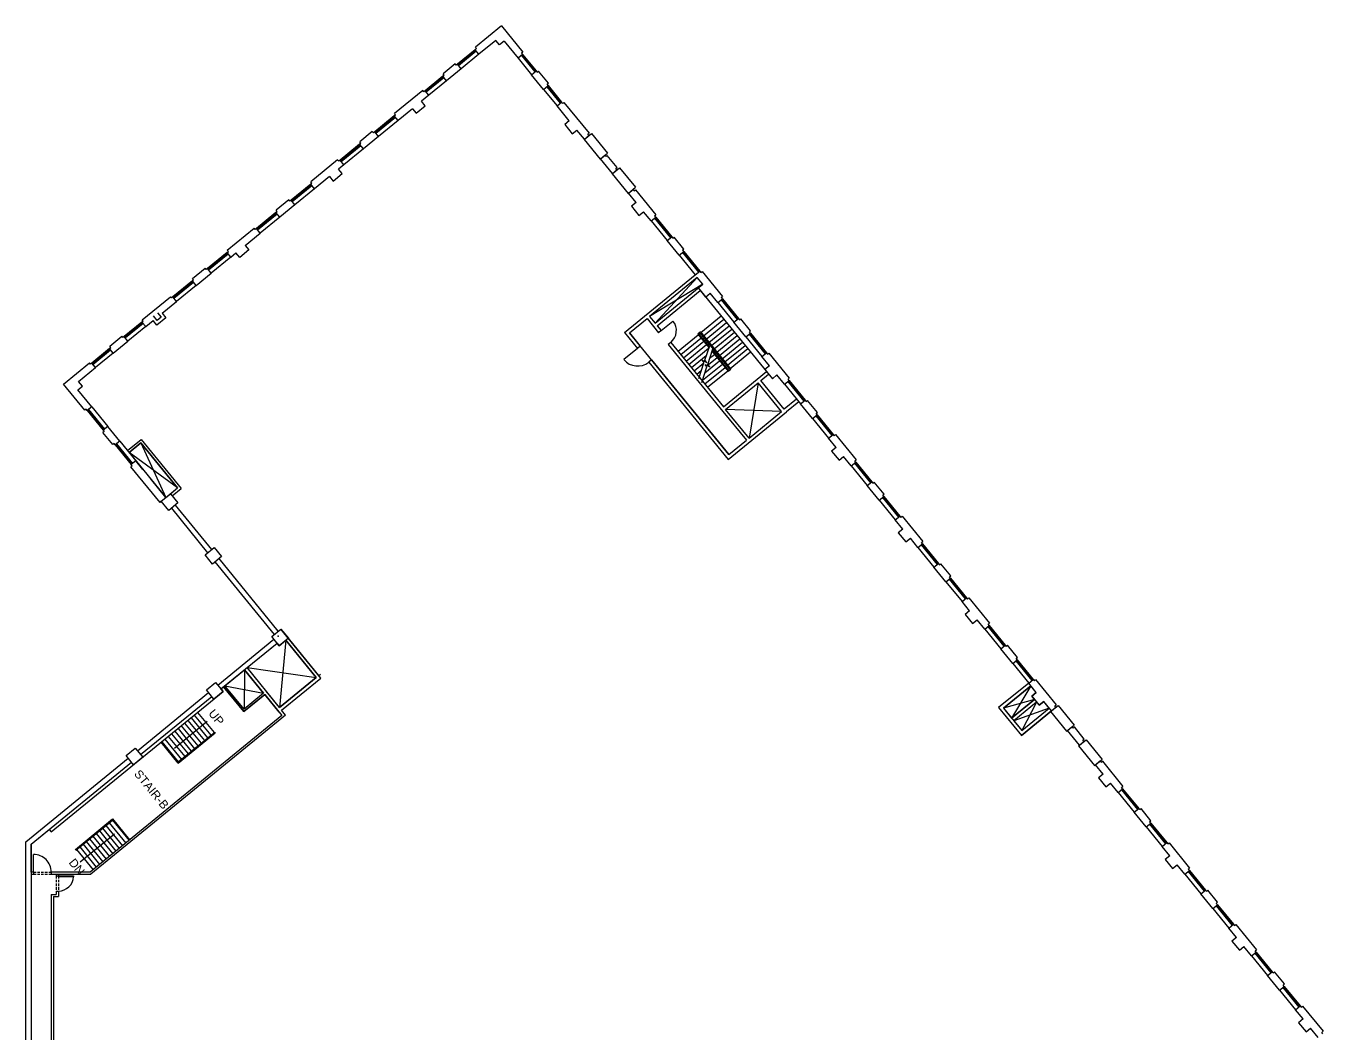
# Model space of a CAD drawing. Header units: inches. Extents: x -858 to 3182, y -300 to 4549.
# Drawn here: x -672 to 2404, y 2161 to 4549 of the extents above; entities that cross this region are included whole.
import ezdxf

# ---------------------------------------------------------------- set-up
doc = ezdxf.new("R2010")
doc.units = ezdxf.units.IN
doc.header["$LTSCALE"] = 48
doc.header["$MEASUREMENT"] = 0
doc.linetypes.add('HIDDEN2', pattern=[0.1875, 0.125, -0.0625])
for name, color, linetype in [('A-DOOR', 1, 'Continuous'), ('A-ELE', 8, 'Continuous'), ('A-EXT', 5, 'Continuous'), ('A-FLOR-STAIRS', 8, 'Continuous'), ('A-hdr', 9, 'HIDDEN2'), ('A-PAR', 6, 'Continuous'), ('A-ROF', 6, 'Continuous'), ('A-WIN', 1, 'Continuous'), ('ag-sft', 4, 'Continuous')]:
    doc.layers.add(name, color=color, linetype=linetype)
doc.styles.add('NORMAL', font='arial.ttf')

# ---------------------------------------------------------------- blocks, each defined once
blk = doc.blocks.new('x-dor36')
blk.add_lwpolyline([(2, 36), (2, 0), (0, 0), (0, 36)], close=True)
at = {"color": 8}
blk.add_arc((-0.1, 0), 36.1, 0.0689, 86.658, dxfattribs=at)

msp = doc.modelspace()

# ---------------------------------------------------------------- linework, layer by layer
at = {"layer": 'A-DOOR'}
msp.add_line((778.4, 3784.5), (745.9, 3757.9), dxfattribs=at)
at = {"layer": 'A-DOOR', "linetype": 'Continuous'}
msp.add_line((-654, 2542.8), (-654, 2584.8), dxfattribs=at)
at = {"layer": 'A-DOOR'}
msp.add_arc((778.4, 3784.5), 42, 219.26, 309.26, dxfattribs=at)
at = {"layer": 'A-DOOR', "linetype": 'Continuous'}
msp.add_arc((-654, 2542.8), 42, 0.0003, 90.0006, dxfattribs=at)
at = {"layer": 'A-ELE'}
for p, q in [((920, 3952.5), (819.9, 3844.3)), ((933, 3936.7), (806.9, 3860.1)), ((1064.4, 3703.1), (1042.7, 3571.7)), ((1120.1, 3635), (987, 3639.9)), ((-312.3, 3453.5), (-427.5, 3537.5)), ((-399.7, 3560.3), (-340.2, 3430.7)), ((-55.9, 3092.3), (-70.5, 2933.1)), ((-153.9, 3022.5), (-154.7, 2928.8)), ((-108.3, 2966.8), (-153.9, 3022.5)), ((-147.7, 3027.6), (16.3, 3004)), ((-200.3, 2984.6), (-108.3, 2966.8)), ((1711, 2984.7), (1665.3, 2907.9)), ((1719.5, 2952.2), (1646, 2931.5)), ((1754.7, 2931.3), (1670.4, 2901.7)), ((1724.6, 2946), (1689.7, 2878.1))]:
    msp.add_line(p, q, dxfattribs=at)
at = {"layer": 'A-EXT'}
for p, q in [((455.9, 4548.8), (393.9, 4498.2)), ((455.9, 4548.8), (506.5, 4486.9)), ((393.3, 4492.6), (351.3, 4458.3)), ((393.3, 4492.6), (396.4, 4495.1)), ((402.2, 4481.7), (393.3, 4492.6)), ((396.4, 4495.1), (393.9, 4498.2)), ((442.5, 4514.7), (402.2, 4481.7)), ((451.3, 4503.8), (442.5, 4514.7)), ((462.2, 4512.7), (451.3, 4503.8)), ((462.2, 4512.7), (495.1, 4472.4)), ((402.2, 4481.7), (360.2, 4447.4)), ((505.9, 4481.3), (495.1, 4472.4)), ((495.1, 4472.4), (527, 4433.3)), ((506.5, 4486.9), (503.4, 4484.4)), ((503.4, 4484.4), (505.9, 4481.3)), ((505.9, 4481.3), (537.9, 4442.2)), ((316.5, 4429.8), (274.5, 4395.4)), ((316.5, 4429.8), (319.6, 4432.3)), ((325.4, 4418.9), (316.5, 4429.8)), ((345.7, 4458.8), (317.1, 4435.4)), ((319.6, 4432.3), (317.1, 4435.4)), ((360.2, 4447.4), (325.4, 4418.9)), ((348.2, 4455.7), (345.7, 4458.8)), ((351.3, 4458.3), (348.2, 4455.7)), ((360.2, 4447.4), (351.3, 4458.3)), ((527, 4433.3), (537.9, 4442.2)), ((555.5, 4398.5), (527, 4433.3)), ((537.9, 4442.2), (540.4, 4439.1)), ((540.4, 4439.1), (543.5, 4441.6)), ((566.9, 4413), (543.5, 4441.6)), ((325.4, 4418.9), (283.4, 4384.6)), ((555.5, 4398.5), (566.3, 4407.4)), ((563.8, 4410.5), (566.9, 4413)), ((566.3, 4407.4), (563.8, 4410.5)), ((566.3, 4407.4), (598.3, 4368.3)), ((268.9, 4396), (202.1, 4341.4)), ((283.4, 4384.6), (265.9, 4370.4)), ((274.8, 4359.5), (265.9, 4370.4)), ((271.4, 4392.9), (268.9, 4396)), ((274.5, 4395.4), (271.4, 4392.9)), ((283.4, 4384.6), (274.5, 4395.4)), ((555.5, 4398.5), (587.4, 4359.4)), ((587.4, 4359.4), (598.3, 4368.3)), ((598.3, 4368.3), (600.8, 4365.2)), ((201.5, 4335.8), (204.6, 4338.3)), ((204.6, 4338.3), (202.1, 4341.4)), ((244.3, 4352.6), (210.4, 4325)), ((244.3, 4352.6), (253.1, 4341.8)), ((253.1, 4341.8), (274.8, 4359.5)), ((616.5, 4323.8), (587.4, 4359.4)), ((600.8, 4365.2), (603.9, 4367.7)), ((603.9, 4367.7), (663.7, 4294.5)), ((201.5, 4335.8), (155.1, 4297.8)), ((210.4, 4325), (163.9, 4287)), ((210.4, 4325), (201.5, 4335.8)), ((616.5, 4323.8), (605.7, 4314.9)), ((605.7, 4314.9), (623.4, 4293.3)), ((149.4, 4298.4), (119.8, 4274.2)), ((163.9, 4287), (128.1, 4257.7)), ((152, 4295.3), (149.4, 4298.4)), ((155.1, 4297.8), (152, 4295.3)), ((163.9, 4287), (155.1, 4297.8)), ((623.4, 4293.3), (634.3, 4302.1)), ((652.3, 4280.1), (634.3, 4302.1)), ((651.5, 4279.4), (669.5, 4294.1)), ((651.5, 4279.4), (689.5, 4233)), ((652.3, 4280.1), (663.1, 4288.9)), ((652.3, 4280.1), (663.1, 4288.9)), ((660.6, 4292), (663.7, 4294.5)), ((663.1, 4288.9), (660.6, 4292)), ((669.5, 4294.1), (707.4, 4247.6)), ((119.3, 4268.6), (72.8, 4230.6)), ((128.1, 4257.7), (81.7, 4219.8)), ((119.3, 4268.6), (122.4, 4271.1)), ((128.1, 4257.7), (119.3, 4268.6)), ((122.4, 4271.1), (119.8, 4274.2)), ((689.5, 4233), (707.4, 4247.6)), ((67.2, 4231.2), (3.8, 4179.3)), ((69.7, 4228.1), (67.2, 4231.2)), ((81.7, 4219.8), (69.3, 4209.6)), ((72.8, 4230.6), (69.7, 4228.1)), ((81.7, 4219.8), (72.8, 4230.6)), ((690.3, 4233.6), (701.1, 4242.5)), ((690.3, 4233.6), (701.1, 4242.5)), ((718.7, 4198.8), (690.3, 4233.6)), ((701.1, 4242.5), (703.6, 4239.4)), ((703.6, 4239.4), (706.7, 4241.9)), ((730.2, 4213.2), (706.7, 4241.9)), ((47.6, 4191.9), (12.1, 4162.9)), ((47.6, 4191.9), (56.4, 4181.1)), ((56.4, 4181.1), (78.1, 4198.8)), ((78.1, 4198.8), (69.3, 4209.6)), ((718, 4198.1), (735.9, 4212.8)), ((718, 4198.1), (755.9, 4151.7)), ((718.7, 4198.8), (729.6, 4207.6)), ((718.7, 4198.8), (729.6, 4207.6)), ((727.1, 4210.7), (730.2, 4213.2)), ((729.6, 4207.6), (727.1, 4210.7)), ((735.9, 4212.8), (773.9, 4166.3)), ((3.2, 4173.7), (-43.2, 4135.7)), ((12.1, 4162.9), (-34.4, 4124.9)), ((3.2, 4173.7), (6.3, 4176.2)), ((12.1, 4162.9), (3.2, 4173.7)), ((6.3, 4176.2), (3.8, 4179.3)), ((755.9, 4151.7), (773.9, 4166.3)), ((756.7, 4152.3), (767.6, 4161.2)), ((756.7, 4152.3), (767.6, 4161.2)), ((767.6, 4161.2), (770.1, 4158.1)), ((770.1, 4158.1), (773.2, 4160.6)), ((773.2, 4160.6), (821.9, 4101)), ((-48.9, 4136.3), (-78.5, 4112.1)), ((-34.4, 4124.9), (-70.2, 4095.6)), ((-46.3, 4133.2), (-48.9, 4136.3)), ((-43.2, 4135.7), (-46.3, 4133.2)), ((-34.4, 4124.9), (-43.2, 4135.7)), ((774.8, 4130.2), (756.7, 4152.3)), ((774.8, 4130.2), (763.9, 4121.4)), ((-79.1, 4106.5), (-125.5, 4068.5)), ((-70.2, 4095.6), (-116.7, 4057.7)), ((-79.1, 4106.5), (-76, 4109)), ((-70.2, 4095.6), (-79.1, 4106.5)), ((-76, 4109), (-78.5, 4112.1)), ((763.9, 4121.4), (781.6, 4099.7)), ((781.6, 4099.7), (792.5, 4108.5)), ((810.5, 4086.5), (792.5, 4108.5)), ((810.5, 4086.5), (821.4, 4095.3)), ((818.8, 4098.4), (821.9, 4101)), ((821.4, 4095.3), (818.8, 4098.4)), ((821.4, 4095.3), (859.3, 4048.9)), ((-194.5, 4017.3), (-131.1, 4069.1)), ((-128.6, 4066), (-131.1, 4069.1)), ((-125.5, 4068.5), (-128.6, 4066)), ((-116.7, 4057.7), (-125.5, 4068.5)), ((810.5, 4086.5), (848.5, 4040)), ((-152.2, 4028.6), (-116.7, 4057.7)), ((848.5, 4040), (859.3, 4048.9)), ((877, 4005.2), (848.5, 4040)), ((859.3, 4048.9), (861.9, 4045.8)), ((861.9, 4045.8), (865, 4048.3)), ((888.4, 4019.7), (865, 4048.3)), ((-195.1, 4011.6), (-241.6, 3973.7)), ((-186.2, 4000.8), (-232.7, 3962.8)), ((-195.1, 4011.6), (-192, 4014.2)), ((-186.2, 4000.8), (-195.1, 4011.6)), ((-192, 4014.2), (-194.5, 4017.3)), ((-186.2, 4000.8), (-173.9, 4010.9)), ((-165, 4000.1), (-173.9, 4010.9)), ((-143.3, 4017.8), (-165, 4000.1)), ((-152.2, 4028.6), (-143.3, 4017.8)), ((877, 4005.2), (887.8, 4014)), ((877, 4005.2), (914.9, 3958.7)), ((885.3, 4017.1), (888.4, 4019.7)), ((887.8, 4014), (885.3, 4017.1)), ((887.8, 4014), (925.8, 3967.6)), ((-276.8, 3950), (-247.2, 3974.2)), ((-244.7, 3971.1), (-247.2, 3974.2)), ((-241.6, 3973.7), (-244.7, 3971.1)), ((-232.7, 3962.8), (-241.6, 3973.7)), ((-277.4, 3944.4), (-323.8, 3906.4)), ((-277.4, 3944.4), (-274.3, 3946.9)), ((-268.5, 3933.6), (-277.4, 3944.4)), ((-274.3, 3946.9), (-276.8, 3950)), ((-268.5, 3933.6), (-232.7, 3962.8)), ((747.7, 3822), (914.9, 3958.7)), ((914.9, 3958.7), (925.8, 3967.6)), ((925.8, 3967.6), (928.3, 3964.5)), ((928.3, 3964.5), (931.4, 3967)), ((931.4, 3967), (980.1, 3907.4)), ((-396.2, 3852.4), (-329.5, 3907)), ((-326.9, 3903.9), (-329.5, 3907)), ((-268.5, 3933.6), (-315, 3895.6)), ((825, 3838.1), (927.2, 3921.6)), ((933, 3936.7), (922.1, 3927.8)), ((922.1, 3927.8), (939.8, 3906.1)), ((922.1, 3927.8), (1084.1, 3729.6)), ((939.8, 3906.1), (950.7, 3915)), ((968.7, 3892.9), (950.7, 3915)), ((977, 3904.9), (980.1, 3907.4)), ((-348.8, 3867.9), (-315, 3895.6)), ((-323.8, 3906.4), (-326.9, 3903.9)), ((-315, 3895.6), (-323.8, 3906.4)), ((968.7, 3892.9), (979.6, 3901.8)), ((968.7, 3892.9), (1006.7, 3846.5)), ((979.6, 3901.8), (977, 3904.9)), ((979.6, 3901.8), (1017.5, 3855.3)), ((-396.8, 3846.8), (-438.8, 3812.4)), ((-396.8, 3846.8), (-393.7, 3849.3)), ((-387.9, 3835.9), (-396.8, 3846.8)), ((-393.7, 3849.3), (-396.2, 3852.4)), ((-387.9, 3835.9), (-370.5, 3850.2)), ((-361.7, 3839.3), (-370.5, 3850.2)), ((-360.5, 3850.6), (-369.4, 3861.4)), ((-340, 3857.1), (-361.7, 3839.3)), ((-351.2, 3858.2), (-360.5, 3850.6)), ((-360.1, 3869), (-351.2, 3858.2)), ((-348.8, 3867.9), (-340, 3857.1)), ((758.9, 3820.9), (800.8, 3855.1)), ((800.8, 3855.1), (828.3, 3821.4)), ((834.5, 3826.5), (862.3, 3849.2)), ((1006.7, 3846.5), (1017.5, 3855.3)), ((1035.2, 3811.6), (1006.7, 3846.5)), ((1017.5, 3855.3), (1020.1, 3852.2)), ((1020.1, 3852.2), (1023.2, 3854.7)), ((1046.6, 3826.1), (1023.2, 3854.7)), ((-387.9, 3835.9), (-430, 3801.6)), ((747.7, 3822), (778.4, 3784.5)), ((758.9, 3820.9), (784.6, 3789.5)), ((994.7, 3532.5), (758.9, 3820.9)), ((825, 3838.1), (834.5, 3826.5)), ((834.5, 3826.5), (828.3, 3821.4)), ((1035.2, 3811.6), (1046, 3820.5)), ((1043.5, 3823.6), (1046.6, 3826.1)), ((1046, 3820.5), (1043.5, 3823.6)), ((1046, 3820.5), (1084, 3774)), ((-473.7, 3784), (-515.7, 3749.6)), ((-473.7, 3784), (-470.6, 3786.5)), ((-464.8, 3773.1), (-473.7, 3784)), ((-473.1, 3789.6), (-444.4, 3813)), ((-470.6, 3786.5), (-473.1, 3789.6)), ((-464.8, 3773.1), (-430, 3801.6)), ((-441.9, 3809.9), (-444.4, 3813)), ((-438.8, 3812.4), (-441.9, 3809.9)), ((-430, 3801.6), (-438.8, 3812.4)), ((784.6, 3789.5), (778.4, 3784.5)), ((857.3, 3798.6), (851.1, 3793.5)), ((851.1, 3793.5), (980.8, 3634.8)), ((857.3, 3798.6), (981.9, 3646)), ((1035.2, 3811.6), (1073.1, 3765.2)), ((-464.8, 3773.1), (-506.8, 3738.8)), ((811.2, 3757), (805, 3752)), ((811.2, 3757), (994.7, 3532.5)), ((1073.1, 3765.2), (1084, 3774)), ((1091.2, 3743.1), (1073.1, 3765.2)), ((1084, 3774), (1086.5, 3770.9)), ((1086.5, 3770.9), (1089.6, 3773.4)), ((1089.6, 3773.4), (1138.3, 3713.8)), ((-583.2, 3699.6), (-521.3, 3750.2)), ((-547.1, 3705.9), (-506.8, 3738.8)), ((-518.8, 3747.1), (-521.3, 3750.2)), ((-515.7, 3749.6), (-518.8, 3747.1)), ((-506.8, 3738.8), (-515.7, 3749.6)), ((805, 3752), (993.5, 3521.2)), ((981.9, 3646), (1084.1, 3729.6)), ((1070.6, 3708.2), (1089.2, 3723.4)), ((1091.2, 3743.1), (1080.3, 3734.2)), ((1080.3, 3734.2), (1098.1, 3712.5)), ((-532.6, 3637.6), (-583.2, 3699.6)), ((-549, 3686.2), (-538.2, 3695)), ((-538.2, 3695), (-547.1, 3705.9)), ((987, 3639.9), (1064.4, 3703.1)), ((1120.1, 3635), (1064.4, 3703.1)), ((1126.3, 3640.1), (1070.6, 3708.2)), ((1098.1, 3712.5), (1108.9, 3721.4)), ((1126.9, 3699.3), (1108.9, 3721.4)), ((1126.9, 3699.3), (1137.8, 3708.2)), ((1126.9, 3699.3), (1164.9, 3652.9)), ((1135.2, 3711.3), (1138.3, 3713.8)), ((1137.8, 3708.2), (1135.2, 3711.3)), ((1137.8, 3708.2), (1175.7, 3661.7)), ((-516.1, 3645.9), (-549, 3686.2)), ((1155.7, 3664.1), (1126.3, 3640.1)), ((1164.9, 3652.9), (1175.7, 3661.7)), ((1175.7, 3661.7), (1178.3, 3658.6)), ((1178.3, 3658.6), (1181.4, 3661.2)), ((1204.8, 3632.5), (1181.4, 3661.2)), ((-529.5, 3640.2), (-532.6, 3637.6)), ((-527, 3637.1), (-529.5, 3640.2)), ((-516.1, 3645.9), (-527, 3637.1)), ((-516.1, 3645.9), (-527, 3637.1)), ((-527, 3637.1), (-489, 3590.6)), ((-516.1, 3645.9), (-478.2, 3599.5)), ((980.8, 3634.8), (1036.5, 3566.7)), ((1042.7, 3571.7), (987, 3639.9)), ((993.5, 3521.2), (1131.4, 3633.9)), ((1042.7, 3571.7), (1120.1, 3635)), ((1160.8, 3657.9), (1131.4, 3633.9)), ((1193.4, 3618), (1164.9, 3652.9)), ((1201.7, 3630), (1204.8, 3632.5)), ((1204.2, 3626.9), (1201.7, 3630)), ((-478.2, 3599.5), (-489, 3590.6)), ((-449.7, 3564.6), (-478.2, 3599.5)), ((1193.4, 3618), (1204.2, 3626.9)), ((1193.4, 3618), (1231.4, 3571.6)), ((1204.2, 3626.9), (1242.2, 3580.4)), ((-486.5, 3587.5), (-489.6, 3585)), ((-466.2, 3556.3), (-489.6, 3585)), ((-489, 3590.6), (-486.5, 3587.5)), ((-431.3, 3542.2), (-398.8, 3568.7)), ((-398.8, 3568.7), (-303.9, 3452.6)), ((1231.4, 3571.6), (1242.2, 3580.4)), ((1249.4, 3549.5), (1231.4, 3571.6)), ((1242.2, 3580.4), (1244.7, 3577.3)), ((1244.7, 3577.3), (1247.8, 3579.9)), ((1247.8, 3579.9), (1296.5, 3520.3)), ((-463.1, 3558.9), (-466.2, 3556.3)), ((-460.5, 3555.8), (-463.1, 3558.9)), ((-449.7, 3564.6), (-460.5, 3555.8)), ((-460.5, 3555.8), (-422.6, 3509.3)), ((-449.7, 3564.6), (-411.7, 3518.2)), ((-427.5, 3537.5), (-399.7, 3560.3)), ((-399.7, 3560.3), (-312.3, 3453.5)), ((994.7, 3532.5), (1036.5, 3566.7)), ((1249.4, 3549.5), (1238.5, 3540.7)), ((1238.5, 3540.7), (1256.3, 3519)), ((-411.7, 3518.2), (-422.6, 3509.3)), ((-420, 3506.2), (-422.6, 3509.3)), ((-394.7, 3497.3), (-411.7, 3518.2)), ((1256.3, 3519), (1267.1, 3527.8)), ((1285.1, 3505.8), (1267.1, 3527.8)), ((1285.1, 3505.8), (1296, 3514.6)), ((1293.5, 3517.7), (1296.5, 3520.3)), ((1296, 3514.6), (1293.5, 3517.7)), ((1296, 3514.6), (1334, 3468.2)), ((-420, 3506.2), (-423.1, 3503.7)), ((-354.1, 3419.3), (-423.1, 3503.7)), ((1285.1, 3505.8), (1323.1, 3459.3)), ((-340.2, 3430.7), (-376.9, 3475.6)), ((-329.4, 3439.5), (-312.3, 3453.5)), ((-325.6, 3434.9), (-303.9, 3452.6)), ((1323.1, 3459.3), (1334, 3468.2)), ((1351.6, 3424.5), (1323.1, 3459.3)), ((1334, 3468.2), (1336.5, 3465.1)), ((1336.5, 3465.1), (1339.6, 3467.6)), ((1363, 3439), (1339.6, 3467.6)), ((-354.1, 3419.3), (-351, 3421.8)), ((1351.6, 3424.5), (1362.4, 3433.3)), ((1351.6, 3424.5), (1389.6, 3378)), ((1359.9, 3436.4), (1363, 3439)), ((1362.4, 3433.3), (1359.9, 3436.4)), ((1362.4, 3433.3), (1400.4, 3386.9)), ((-327.1, 3405.2), (-241.1, 3299.9)), ((-317.8, 3412.8), (-231.8, 3307.5)), ((1389.6, 3378), (1400.4, 3386.9)), ((1400.4, 3386.9), (1402.9, 3383.8)), ((1402.9, 3383.8), (1406, 3386.3)), ((1406, 3386.3), (1454.8, 3326.7)), ((1407.6, 3355.9), (1389.6, 3378)), ((1407.6, 3355.9), (1396.8, 3347.1)), ((1396.8, 3347.1), (1414.5, 3325.4)), ((1414.5, 3325.4), (1425.3, 3334.3)), ((1443.4, 3312.2), (1425.3, 3334.3)), ((1451.7, 3324.2), (1454.8, 3326.7)), ((1454.2, 3321.1), (1451.7, 3324.2)), ((1443.4, 3312.2), (1454.2, 3321.1)), ((1443.4, 3312.2), (1481.3, 3265.7)), ((1454.2, 3321.1), (1492.2, 3274.6)), ((-82.9, 3106.4), (-223.4, 3278.3)), ((-73.6, 3114), (-214.1, 3285.9)), ((1481.3, 3265.7), (1492.2, 3274.6)), ((1509.8, 3230.9), (1481.3, 3265.7)), ((1492.2, 3274.6), (1494.7, 3271.5)), ((1494.7, 3271.5), (1497.8, 3274)), ((1521.2, 3245.4), (1497.8, 3274)), ((1509.8, 3230.9), (1520.6, 3239.8)), ((1509.8, 3230.9), (1547.8, 3184.4)), ((1518.1, 3242.9), (1521.2, 3245.4)), ((1520.6, 3239.8), (1518.1, 3242.9)), ((1520.6, 3239.8), (1558.6, 3193.3)), ((1547.8, 3184.4), (1558.6, 3193.3)), ((1565.8, 3162.4), (1547.8, 3184.4)), ((1558.6, 3193.3), (1561.1, 3190.2)), ((1561.1, 3190.2), (1564.2, 3192.7)), ((1564.2, 3192.7), (1613, 3133.1)), ((1565.8, 3162.4), (1555, 3153.5)), ((1555, 3153.5), (1572.7, 3131.8)), ((1572.7, 3131.8), (1583.5, 3140.7)), ((1601.6, 3118.6), (1583.5, 3140.7)), ((1601.6, 3118.6), (1612.4, 3127.5)), ((1601.6, 3118.6), (1639.5, 3072.2)), ((1609.9, 3130.6), (1613, 3133.1)), ((1612.4, 3127.5), (1609.9, 3130.6)), ((1612.4, 3127.5), (1650.4, 3081)), ((-217.2, 2986.3), (-84, 3095.1)), ((-209.6, 2977), (-76.4, 3085.8)), ((1639.5, 3072.2), (1650.4, 3081)), ((1650.4, 3081), (1652.9, 3077.9)), ((1652.9, 3077.9), (1656, 3080.5)), ((1679.4, 3051.8), (1656, 3080.5)), ((1668, 3037.3), (1639.5, 3072.2)), ((1668, 3037.3), (1678.9, 3046.2)), ((1676.3, 3049.3), (1679.4, 3051.8)), ((1678.9, 3046.2), (1676.3, 3049.3)), ((1678.9, 3046.2), (1716.8, 2999.7)), ((1668, 3037.3), (1706, 2990.9)), ((22.5, 3009.1), (26.3, 3012.2)), ((1706, 2990.9), (1716.8, 2999.7)), ((1724, 2968.8), (1706, 2990.9)), ((1716.8, 2999.7), (1719.4, 2996.6)), ((1719.4, 2996.6), (1722.4, 2999.2)), ((1722.4, 2999.2), (1771.2, 2939.5)), ((-407.7, 2830.6), (-238.9, 2968.5)), ((-400.1, 2821.3), (-231.3, 2959.3)), ((1724, 2968.8), (1713.2, 2959.9)), ((1713.2, 2959.9), (1730.9, 2938.3)), ((1730.9, 2938.3), (1741.7, 2947.1)), ((1759.8, 2925.1), (1741.7, 2947.1)), ((1757.5, 2923.2), (1775.5, 2937.9)), ((1757.5, 2923.2), (1795.5, 2876.8)), ((1759.8, 2925.1), (1770.6, 2933.9)), ((1759.8, 2925.1), (1770.6, 2933.9)), ((1759.8, 2925.1), (1770.6, 2933.9)), ((1759.8, 2925.1), (1770.6, 2933.9)), ((1768.1, 2937), (1771.2, 2939.5)), ((1770.6, 2933.9), (1768.1, 2937)), ((1775.5, 2937.9), (1813.4, 2891.4)), ((1795.5, 2876.8), (1813.4, 2891.4)), ((1797.7, 2878.6), (1808.6, 2887.5)), ((1797.7, 2878.6), (1808.6, 2887.5)), ((1797.7, 2878.6), (1808.6, 2887.5)), ((1797.7, 2878.6), (1808.6, 2887.5)), ((1826.2, 2843.8), (1797.7, 2878.6)), ((1808.6, 2887.5), (1811.1, 2884.4)), ((1811.1, 2884.4), (1814.2, 2886.9)), ((1837.6, 2858.2), (1814.2, 2886.9)), ((1824, 2841.9), (1841.9, 2856.6)), ((1824, 2841.9), (1861.9, 2795.5)), ((1826.2, 2843.8), (1837.1, 2852.6)), ((1826.2, 2843.8), (1837.1, 2852.6)), ((1826.2, 2843.8), (1837.1, 2852.6)), ((1826.2, 2843.8), (1837.1, 2852.6)), ((1834.5, 2855.7), (1837.6, 2858.2)), ((1834.5, 2855.7), (1837.6, 2858.2)), ((1834.5, 2855.7), (1837.6, 2858.2)), ((1834.5, 2855.7), (1837.6, 2858.2)), ((1837.1, 2852.6), (1834.5, 2855.7)), ((1837.1, 2852.6), (1834.5, 2855.7)), ((1837.1, 2852.6), (1834.5, 2855.7)), ((1837.1, 2852.6), (1834.5, 2855.7)), ((1841.9, 2856.6), (1879.9, 2810.1)), ((1861.9, 2795.5), (1879.9, 2810.1)), ((1864.2, 2797.3), (1875, 2806.2)), ((1864.2, 2797.3), (1875, 2806.2)), ((1864.2, 2797.3), (1875, 2806.2)), ((1864.2, 2797.3), (1875, 2806.2)), ((1875, 2806.2), (1877.6, 2803.1)), ((1877.6, 2803.1), (1880.7, 2805.6)), ((1880.7, 2805.6), (1929.4, 2746)), ((1882.2, 2775.2), (1864.2, 2797.3)), ((1882.2, 2775.2), (1871.4, 2766.4)), ((1882.2, 2775.2), (1871.4, 2766.4)), ((1871.4, 2766.4), (1889.1, 2744.7)), ((1871.4, 2766.4), (1889.1, 2744.7)), ((1889.1, 2744.7), (1899.9, 2753.6)), ((1889.1, 2744.7), (1899.9, 2753.6)), ((1918, 2731.5), (1899.9, 2753.6)), ((1918, 2731.5), (1928.8, 2740.3)), ((1926.3, 2743.4), (1929.4, 2746)), ((1928.8, 2740.3), (1926.3, 2743.4)), ((1928.8, 2740.3), (1966.8, 2693.9)), ((1918, 2731.5), (1956, 2685)), ((1956, 2685), (1966.8, 2693.9)), ((1984.4, 2650.2), (1956, 2685)), ((1966.8, 2693.9), (1969.3, 2690.8)), ((1969.3, 2690.8), (1972.4, 2693.3)), ((1995.8, 2664.7), (1972.4, 2693.3)), ((1984.4, 2650.2), (1995.3, 2659)), ((1984.4, 2650.2), (2022.4, 2603.7)), ((1992.7, 2662.1), (1995.8, 2664.7)), ((1995.3, 2659), (1992.7, 2662.1)), ((1995.3, 2659), (2033.2, 2612.6)), ((2022.4, 2603.7), (2033.2, 2612.6)), ((2040.4, 2581.7), (2022.4, 2603.7)), ((2033.2, 2612.6), (2035.8, 2609.5)), ((2035.8, 2609.5), (2038.9, 2612)), ((2038.9, 2612), (2087.6, 2552.4)), ((2040.4, 2581.7), (2029.6, 2572.8)), ((2029.6, 2572.8), (2047.3, 2551.1)), ((2047.3, 2551.1), (2058.2, 2560)), ((2076.2, 2537.9), (2058.2, 2560)), ((-660, 2534.8), (-660, 2096)), ((-654, 2542.8), (-654, 2537.8)), ((-612, 2542.8), (-612, 2537.8)), ((-600, 2537.8), (-600, 2533.8)), ((-595, 2537.8), (-595, 2533.8)), ((2076.2, 2537.9), (2087, 2546.8)), ((2076.2, 2537.9), (2114.2, 2491.5)), ((2084.5, 2549.9), (2087.6, 2552.4)), ((2087, 2546.8), (2084.5, 2549.9)), ((2087, 2546.8), (2125, 2500.3)), ((-600, 2497.8), (-600, 2489.8)), ((-595, 2497.8), (-595, 2484.8)), ((2114.2, 2491.5), (2125, 2500.3)), ((2125, 2500.3), (2127.5, 2497.2)), ((2127.5, 2497.2), (2130.6, 2499.8)), ((2154, 2471.1), (2130.6, 2499.8)), ((-612, 2489.8), (-612, 2048)), ((-607, 2484.8), (-607, 2043)), ((2142.6, 2456.6), (2114.2, 2491.5)), ((2142.6, 2456.6), (2153.5, 2465.5)), ((2150.9, 2468.6), (2154, 2471.1)), ((2153.5, 2465.5), (2150.9, 2468.6)), ((2153.5, 2465.5), (2191.5, 2419)), ((2142.6, 2456.6), (2180.6, 2410.2)), ((2180.6, 2410.2), (2191.5, 2419)), ((2198.6, 2388.1), (2180.6, 2410.2)), ((2191.5, 2419), (2194, 2415.9)), ((2194, 2415.9), (2197.1, 2418.5)), ((2197.1, 2418.5), (2245.8, 2358.8)), ((2198.6, 2388.1), (2187.8, 2379.2)), ((2187.8, 2379.2), (2205.5, 2357.6)), ((2205.5, 2357.6), (2216.4, 2366.4)), ((2234.4, 2344.3), (2216.4, 2366.4)), ((2234.4, 2344.3), (2245.2, 2353.2)), ((2234.4, 2344.3), (2272.4, 2297.9)), ((2242.7, 2356.3), (2245.8, 2358.8)), ((2245.2, 2353.2), (2242.7, 2356.3)), ((2245.2, 2353.2), (2283.2, 2306.7)), ((2272.4, 2297.9), (2283.2, 2306.7)), ((2300.9, 2263), (2272.4, 2297.9)), ((2283.2, 2306.7), (2285.7, 2303.7)), ((2285.7, 2303.7), (2288.8, 2306.2)), ((2312.3, 2277.5), (2288.8, 2306.2)), ((2309.2, 2275), (2312.3, 2277.5)), ((2300.9, 2263), (2311.7, 2271.9)), ((2300.9, 2263), (2338.8, 2216.6)), ((2311.7, 2271.9), (2309.2, 2275)), ((2311.7, 2271.9), (2349.7, 2225.5)), ((2338.8, 2216.6), (2349.7, 2225.5)), ((2356.9, 2194.5), (2338.8, 2216.6)), ((2349.7, 2225.5), (2352.2, 2222.4)), ((2352.2, 2222.4), (2355.3, 2224.9)), ((2355.3, 2224.9), (2404, 2165.3)), ((2356.9, 2194.5), (2346, 2185.7)), ((2346, 2185.7), (2363.7, 2164)), ((2363.7, 2164), (2374.6, 2172.8)), ((2392.6, 2150.8), (2374.6, 2172.8)), ((2400.9, 2162.7), (2404, 2165.3)), ((2403.5, 2159.6), (2400.9, 2162.7))]:
    msp.add_line(p, q, dxfattribs=at)
at = {"layer": 'A-EXT', "flags": 128}
msp.add_lwpolyline([(933, 3936.7), (920, 3952.5), (806.9, 3860.1), (819.9, 3844.3)], close=True, dxfattribs=at)
at = {"layer": 'A-EXT'}
for points in [[(-399.7, 3560.3), (-427.5, 3537.5), (-340.2, 3430.7), (-312.3, 3453.5)], [(-351, 3421.8), (-329.4, 3439.5), (-311.6, 3417.9), (-333.3, 3400.1)], [(-247.3, 3294.9), (-225.6, 3312.6), (-207.9, 3290.9), (-229.6, 3273.2)], [(-89.1, 3101.3), (-67.4, 3119), (-49.7, 3097.3), (-71.4, 3079.6)], [(-243.9, 2974.7), (-222.3, 2992.5), (-204.5, 2970.8), (-226.2, 2953.1)], [(-434.4, 2819.1), (-412.7, 2836.8), (-395, 2815.1), (-416.7, 2797.4)]]:
    msp.add_lwpolyline(points, close=True, dxfattribs=at)
msp.add_arc((834.5, 3826.5), 36, 309.2601, 39.2601, dxfattribs=at)
at = {"layer": 'A-FLOR-STAIRS'}
for p, q in [((928.5, 3822), (976.6, 3861.2)), ((934.9, 3814.2), (982.9, 3853.5)), ((941.2, 3806.5), (989.2, 3845.7)), ((874.5, 3777.5), (922.5, 3816.7)), ((927.3, 3823.5), (921.1, 3818.5)), ((921.1, 3818.5), (947.4, 3786.3)), ((927, 3820.7), (923.9, 3818.2)), ((923.9, 3818.2), (948.1, 3788.5)), ((927, 3820.7), (996.6, 3735.5)), ((927.3, 3823.5), (999.4, 3735.3)), ((947.5, 3798.7), (995.5, 3838)), ((953.9, 3791), (1001.9, 3830.2)), ((960.2, 3783.3), (1008.2, 3822.5)), ((966.5, 3775.5), (1014.5, 3814.8)), ((880.8, 3769.7), (928.8, 3809)), ((887.2, 3762), (935.2, 3801.2)), ((893.5, 3754.3), (941.5, 3793.5)), ((899.8, 3746.5), (947, 3785.1)), ((938.3, 3756.1), (950.2, 3793.1)), ((972.8, 3767.8), (1020.8, 3807)), ((979.2, 3760), (1027.2, 3799.3)), ((985.5, 3752.3), (1033.5, 3791.5)), ((991.8, 3744.5), (1039.8, 3783.8)), ((906.1, 3738.8), (941.4, 3767.6)), ((938.2, 3726.2), (973.1, 3754.8)), ((945.2, 3746.5), (957, 3783.5)), ((946.7, 3746.1), (966.8, 3762.5)), ((949.3, 3761.1), (960.5, 3770.3)), ((954.5, 3777.5), (993.2, 3730.2)), ((955.3, 3779.8), (993.5, 3733)), ((998.2, 3736.8), (1046.2, 3776)), ((912.5, 3731), (935.9, 3750.1)), ((918.8, 3723.3), (929.6, 3732.1)), ((924, 3713.2), (935.9, 3750.1)), ((931, 3703.8), (942.9, 3741)), ((932.7, 3708.8), (979.5, 3747)), ((937.8, 3700.1), (985.8, 3739.3)), ((944.1, 3692.3), (992.1, 3731.5)), ((993.2, 3730.2), (999.4, 3735.3)), ((993.5, 3733), (996.6, 3735.5))]:
    msp.add_line(p, q, dxfattribs=at)
at = {"layer": 'A-FLOR-STAIRS', "linetype": 'Continuous'}
for p, q in [((-320, 2836.8), (-241.9, 2900.7)), ((-295.9, 2896.1), (-256.7, 2848.1)), ((-288.2, 2902.4), (-248.9, 2854.4)), ((-280.4, 2908.8), (-241.2, 2860.8)), ((-272.7, 2915.1), (-233.4, 2867.1)), ((-264.9, 2921.4), (-225.7, 2873.4)), ((-334.6, 2864.5), (-295.4, 2816.5)), ((-326.9, 2870.8), (-287.6, 2822.8)), ((-319.1, 2877.1), (-279.9, 2829.1)), ((-311.4, 2883.4), (-272.2, 2835.4)), ((-310.9, 2803.8), (-224.2, 2874.7)), ((-303.7, 2889.8), (-264.4, 2841.8)), ((-311.2, 2801), (-351.7, 2850.5)), ((-350.1, 2851.8), (-310.9, 2803.8)), ((-342.4, 2858.1), (-303.1, 2810.1)), ((-554.8, 2596.6), (-466.6, 2668.8)), ((-553.6, 2595.1), (-466.9, 2666)), ((-490.1, 2647), (-450.9, 2599)), ((-482.3, 2653.3), (-443.1, 2605.3)), ((-474.6, 2659.6), (-435.4, 2611.6)), ((-466.9, 2666), (-427.6, 2618)), ((-466.6, 2668.8), (-426.1, 2619.2)), ((-543.6, 2566.8), (-461.8, 2633.7)), ((-528.8, 2615.3), (-489.6, 2567.3)), ((-521.1, 2621.7), (-481.8, 2573.7)), ((-513.3, 2628), (-474.1, 2580)), ((-505.6, 2634.3), (-466.3, 2586.3)), ((-497.8, 2640.7), (-458.6, 2592.7)), ((-553.6, 2595.1), (-554.8, 2596.6)), ((-552, 2596.4), (-512.8, 2548.4)), ((-544.3, 2602.7), (-505.1, 2554.7)), ((-536.5, 2609), (-497.3, 2561))]:
    msp.add_line(p, q, dxfattribs=at)
at = {"layer": 'A-FLOR-STAIRS'}
for points in [[(936, 3750.6), (931.8, 3756.1), (942.5, 3750.6), (938.3, 3756.1)], [(942.9, 3741), (938.7, 3746.5), (949.4, 3741), (945.2, 3746.5)]]:
    msp.add_lwpolyline(points, dxfattribs=at)
at = {"layer": 'A-hdr'}
for p, q in [((-654, 2542.8), (-612, 2542.8)), ((-654, 2537.8), (-612, 2537.8)), ((-600, 2533.8), (-600, 2497.8)), ((-595, 2533.8), (-595, 2497.8))]:
    msp.add_line(p, q, dxfattribs=at)
at = {"layer": 'A-PAR'}
for p, q in [((27.5, 3002.9), (-67.4, 3119)), ((16.3, 3004), (-55.9, 3092.3)), ((22.5, 3009.1), (-49.7, 3097.3)), ((-70.5, 2933.1), (-147.7, 3027.6)), ((-154.7, 2928.8), (-200.3, 2984.6)), ((-70.5, 2933.1), (16.3, 3004)), ((-65.8, 2926.7), (27.5, 3002.9)), ((1706, 2990.9), (1634.7, 2932.7)), ((1706, 2990.9), (1634.7, 2932.7)), ((1711, 2984.7), (1646, 2931.5)), ((-155.3, 2923.2), (-203.4, 2982)), ((-105.8, 2963.7), (-155.3, 2923.2)), ((-108.3, 2966.8), (-154.7, 2928.8)), ((-108.3, 2966.8), (-108.3, 2966.8)), ((-71.6, 2921.9), (-105.8, 2963.7)), ((-70.5, 2933.1), (-102.1, 2971.9)), ((-102.1, 2971.9), (-102.1, 2971.9)), ((-56.3, 2915), (-65.8, 2926.7)), ((1634.7, 2932.7), (1688.5, 2866.8)), ((1634.7, 2932.7), (1688.5, 2866.8)), ((1646, 2931.5), (1665.3, 2907.9)), ((1646, 2931.5), (1689.7, 2878.1)), ((1719.5, 2952.2), (1665.3, 2907.9)), ((1724.6, 2946), (1670.4, 2901.7)), ((1759.8, 2925.1), (1688.5, 2866.8)), ((1688.5, 2866.8), (1759.8, 2925.1)), ((1689.7, 2878.1), (1754.7, 2931.3)), ((-56.3, 2915), (-517.8, 2537.8)), ((1670.4, 2901.7), (1689.7, 2878.1)), ((-660, 2537.8), (-654, 2537.8)), ((-612, 2537.8), (-517.8, 2537.8)), ((-600, 2533.8), (-595, 2533.8)), ((-600, 2497.8), (-595, 2497.8)), ((-612, 2489.8), (-600, 2489.8)), ((-607, 2484.8), (-595, 2484.8))]:
    msp.add_line(p, q, dxfattribs=at)
at = {"layer": 'A-PAR', "flags": 128}
for points in [[(-654, 2542.8), (-660, 2542.8), (-660, 2608.8), (-616.9, 2644.1), (-611.8, 2637.9), (-204.5, 2970.8), (-209.6, 2977), (-203.4, 2982), (-155.3, 2923.2), (-105.8, 2963.7)], [(-105.8, 2963.7), (-65.3, 2914.1), (-519.5, 2542.8), (-612, 2542.8)]]:
    msp.add_lwpolyline(points, dxfattribs=at)
at = {"layer": 'A-ROF'}
for p, q in [((-672, 2614.5), (-429.4, 2812.9)), ((-660, 2608.8), (-421.8, 2803.6)), ((-672, 2108), (-672, 2614.5)), ((-660, 2608.8), (-660, 2096))]:
    msp.add_line(p, q, dxfattribs=at)
at = {"layer": 'A-WIN'}
for p, q in [((352.6, 4456.7), (394.6, 4491)), ((353.9, 4455.2), (395.9, 4489.5)), ((502.8, 4478.7), (534.8, 4439.7)), ((504.4, 4480), (536.3, 4440.9)), ((275.8, 4393.9), (317.8, 4428.2)), ((277, 4392.3), (319, 4426.7)), ((563.2, 4404.8), (595.2, 4365.7)), ((564.8, 4406.1), (596.7, 4367)), ((156.3, 4296.3), (202.8, 4334.3)), ((157.6, 4294.7), (204.1, 4332.7)), ((74.1, 4229), (120.5, 4267)), ((75.3, 4227.5), (121.8, 4265.5)), ((-42, 4134.2), (4.5, 4172.2)), ((-40.7, 4132.6), (5.7, 4170.6)), ((-124.3, 4067), (-77.8, 4104.9)), ((-123, 4065.4), (-76.5, 4103.4)), ((818.3, 4092.8), (856.2, 4046.4)), ((819.8, 4094.1), (857.8, 4047.6)), ((-240.3, 3972.1), (-193.8, 4010.1)), ((-239, 3970.6), (-192.6, 4008.5)), ((884.7, 4011.5), (922.7, 3965.1)), ((886.3, 4012.8), (924.2, 3966.3)), ((-322.6, 3904.9), (-276.1, 3942.8)), ((-321.3, 3903.3), (-274.8, 3941.3)), ((976.5, 3899.2), (1014.4, 3852.8)), ((978, 3900.5), (1016, 3854)), ((-395.5, 3845.2), (-437.5, 3810.9)), ((-394.3, 3843.7), (-436.3, 3809.3)), ((1042.9, 3817.9), (1080.9, 3771.5)), ((1044.5, 3819.2), (1082.4, 3772.7)), ((-514.4, 3748.1), (-472.4, 3782.4)), ((-513.1, 3746.5), (-471.1, 3780.9)), ((1134.7, 3705.7), (1172.6, 3659.2)), ((1136.2, 3706.9), (1174.2, 3660.5)), ((-525.4, 3638.3), (-487.5, 3591.9)), ((-523.9, 3639.6), (-485.9, 3593.1)), ((1201.1, 3624.4), (1239.1, 3577.9)), ((1202.7, 3625.6), (1240.6, 3579.2)), ((-459, 3557), (-421, 3510.6)), ((-457.4, 3558.3), (-419.5, 3511.8)), ((1292.9, 3512.1), (1330.9, 3465.6)), ((1294.4, 3513.4), (1332.4, 3466.9)), ((1359.3, 3430.8), (1397.3, 3384.3)), ((1360.9, 3432.1), (1398.9, 3385.6)), ((1451.1, 3318.5), (1489.1, 3272.1)), ((1452.6, 3319.8), (1490.6, 3273.3)), ((1517.5, 3237.2), (1555.5, 3190.8)), ((1519.1, 3238.5), (1557.1, 3192)), ((1609.3, 3125), (1647.3, 3078.5)), ((1610.9, 3126.2), (1648.8, 3079.8)), ((1675.8, 3043.7), (1713.7, 2997.2)), ((1677.3, 3044.9), (1715.3, 2998.5)), ((1925.7, 2737.8), (1963.7, 2691.4)), ((1927.3, 2739.1), (1965.2, 2692.6)), ((1992.2, 2656.5), (2030.1, 2610.1)), ((1993.7, 2657.8), (2031.7, 2611.3)), ((2083.9, 2544.2), (2121.9, 2497.8)), ((2085.5, 2545.5), (2123.5, 2499.1)), ((2150.4, 2462.9), (2188.4, 2416.5)), ((2151.9, 2464.2), (2189.9, 2417.8)), ((2242.1, 2350.7), (2280.1, 2304.2)), ((2243.7, 2351.9), (2281.7, 2305.5)), ((2308.6, 2269.4), (2346.6, 2222.9)), ((2310.1, 2270.6), (2348.1, 2224.2))]:
    msp.add_line(p, q, dxfattribs=at)
at = {"layer": 'ag-sft'}
for p, q in [((1646, 2931.5), (1711, 2984.7)), ((1689.7, 2878.1), (1754.7, 2931.3)), ((-311.2, 2801), (-222.9, 2873.1)), ((-224.2, 2874.7), (-222.9, 2873.1))]:
    msp.add_line(p, q, dxfattribs=at)
msp.add_point((-74, 3101.8), dxfattribs=at)
at = {"layer": 'DEFPOINTS', "flags": 128}
for points in [[(-147.7, 3027.6), (-76.4, 3085.8), (-71.4, 3079.6), (-55.9, 3092.3), (16.3, 3004), (-70.5, 2933.1), (-147.7, 3027.6)], [(-200.3, 2984.6), (-153.9, 3022.5), (-108.3, 2966.8), (-154.7, 2928.8), (-200.3, 2984.6)], [(1719.5, 2952.2), (1713.2, 2959.9), (1724, 2968.8), (1711, 2984.7), (1646, 2931.5), (1665.3, 2907.9), (1719.5, 2952.2)], [(1724.6, 2946), (1670.4, 2901.7), (1689.7, 2878.1), (1754.7, 2931.3), (1741.7, 2947.1), (1730.9, 2938.3), (1724.6, 2946)]]:
    msp.add_lwpolyline(points, dxfattribs=at)

# ---------------------------------------------------------------- block references
at = {"layer": 'A-DOOR', "rotation": 270.0002984957127}
msp.add_blockref('x-dor36', (-595, 2533.8), dxfattribs=at)

# ---------------------------------------------------------------- texts
at = {"layer": 'A-FLOR-STAIRS', "linetype": 'Continuous', "style": 'NORMAL'}
for s, p in [('UP', (-240.6, 2918.5)), ('STAIR-B', (-416.8, 2775.1)), ('DN', (-571.8, 2564.8))]:
    msp.add_text(s, height=20, rotation=309.26, dxfattribs=at).set_placement(p)

doc.saveas('drawing.dxf')
